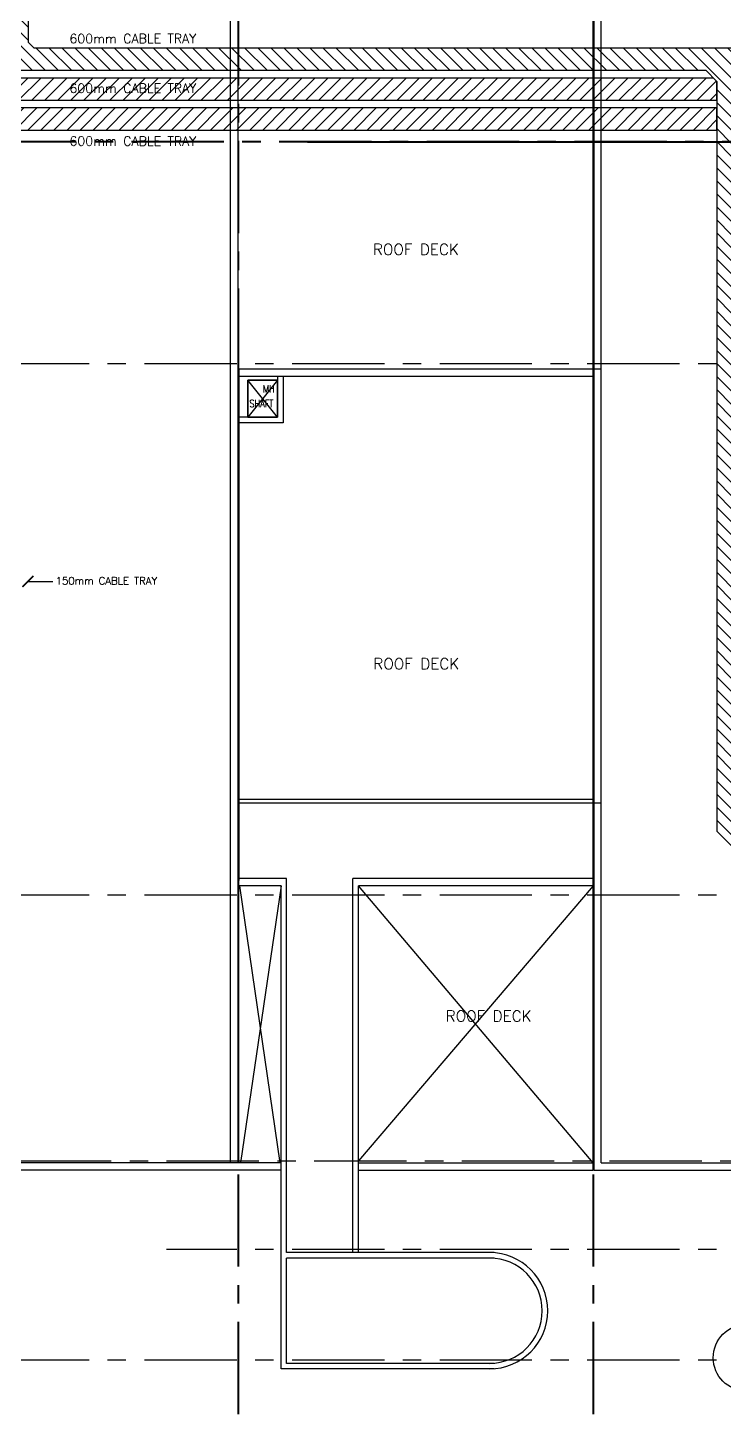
# Model space of a CAD drawing. Extents: x 88800.1 to 88879.5, y 39808.6 to 39887.1.
# Drawn here: x 88821.11 to 88839.98, y 39808.57 to 39846.13 of the extents above; entities that cross this region are included whole.
import ezdxf
from ezdxf.enums import TextEntityAlignment as Align

# ---------------------------------------------------------------- set-up
doc = ezdxf.new("R2010")
doc.units = 0
doc.header["$MEASUREMENT"] = 0
doc.linetypes.add('CENTERX2', pattern=[4, 2.5, -0.5, 0.5, -0.5])
doc.layers.get('0').update_dxf_attribs({"color": 9, "linetype": 'CONTINUOUS'})
for name, color, linetype in [('AXES', 11, 'CENTERX2'), ('CER', 2, 'CONTINUOUS'), ('DOOR', 9, 'CONTINUOUS'), ('E-HATCH', 11, 'CONTINUOUS'), ('E-TRAY', 2, 'CONTINUOUS'), ('EJ', 11, 'CONTINUOUS'), ('RM-NAME', 2, 'CONTINUOUS'), ('ROOF', 9, 'CONTINUOUS'), ('SHAFT', 9, 'CONTINUOUS')]:
    doc.layers.add(name, color=color, linetype=linetype)
doc.styles.add('ROMANC', font='romanc', dxfattribs={"height": 0.1})
doc.styles.add('ROMANS', font='ROMANS.shx')
doc.dimstyles.new('STANDARD in', dxfattribs={"dimtxt": 0.24, "dimasz": 0.1, "dimexe": 0.07, "dimexo": 0.07, "dimgap": 0.05, "dimtad": 1, "dimdec": 3, "dimzin": 0, "dimdsep": 46, "dimtxsty": 'ROMANS', "dimblk": 'ARCHTICK', "dimcen": 0.05, "dimdle": 0.05, "dimclrd": 4, "dimclre": 4, "dimclrt": 2, "dimadec": 0, "dimazin": 0, "dimtfac": 1, "dimtdec": 3, "dimtmove": 2, "dimatfit": 3, "dimldrblk": 'ARCHTICK', "dimfxl": 0, "dimtolj": 1, "dimtzin": 0, "dimarcsym": 0})
pattern_1 = [(45, (0, 0), (-0.1767766952966369, 0.1767766952966369), [])]

msp = doc.modelspace()

# ---------------------------------------------------------------- hatches: boundary and pattern name
at = {"layer": 'E-HATCH', "linetype": 'Continuous'}
h = msp.add_hatch(dxfattribs=at)
h.set_pattern_fill('ANSI31', color=256, scale=2, angle=90, style=0)
h.set_pattern_definition([(135, (0, 0), (-0.1767766952966369, -0.1767766952966369), [])])
h.paths.add_polyline_path([(88856.4354499254, 39844.94340667855), (88856.24758195977, 39845.13127464421), (88847.96992680112, 39845.13127464421), (88847.76992680109, 39845.33127464421), (88847.76992680109, 39853.31877378414), (88847.96992680109, 39853.51877378414), (88852.63920336669, 39853.51877378414), (88852.7892033667, 39853.66877378416), (88857.3889635519, 39853.66877378413), (88857.4889635519, 39853.56877378415), (88857.4889635519, 39850.82091557892), (88857.6389635519, 39850.82091557892), (88857.63896355192, 39853.63090581851), (88857.45109558624, 39853.81877378413), (88852.78586681889, 39853.81877378415), (88852.63586681888, 39853.96877378415), (88852.63586681888, 39855.73400793807), (88852.33586681889, 39855.73400793807), (88852.33586681887, 39853.96877378415), (88852.18586681888, 39853.81877378414), (88841.14809043554, 39853.81877378415), (88840.99809043555, 39853.96877378415), (88840.99809043555, 39855.73400793807), (88840.69809043556, 39855.73400793807), (88840.69809043554, 39853.8445097154), (88841.02382636681, 39853.51877378415), (88847.16992680107, 39853.51877378415), (88847.36992680108, 39853.31877378414), (88847.36992680107, 39845.78127464419), (88847.16992680109, 39845.58127464421), (88821.28292493497, 39845.58127464421), (88821.132924935, 39845.7312746442), (88821.13292493495, 39859.29389042206), (88820.65718900367, 39859.76962635331), (88818.80235214051, 39859.76962635331), (88818.8023521405, 39859.46962635331), (88820.53292493499, 39859.46962635331), (88820.83292493504, 39859.16962635329), (88820.83292493502, 39852.18074050024), (88820.68292493503, 39852.03074050024), (88820.45369468268, 39852.03074050024), (88820.45369468268, 39851.73074050024), (88820.68292493503, 39851.73074050024), (88820.832924935, 39851.58074050023), (88820.832924935, 39845.7312746442), (88820.682924935, 39845.5812746442), (88809.09627934814, 39845.58127464421), (88809.09627934814, 39844.9812746442), (88839.48071746227, 39844.9812746442), (88839.78071746227, 39844.68127464419), (88839.78071746226, 39824.36937270535), (88840.21503203733, 39823.93505813029), (88847.07052203754, 39823.93505813029), (88847.07052203754, 39824.33505813029), (88846.00607096369, 39824.33505813028), (88845.8560709637, 39824.48505813029), (88845.85607096371, 39825.13252610315), (88845.55607096372, 39825.13252610315), (88845.55607096372, 39824.4850581303), (88845.40607096373, 39824.33505813028), (88843.09121697837, 39824.33505813028), (88842.94121697838, 39824.48505813027), (88842.94121697839, 39825.11649948441), (88842.64121697842, 39825.11649948441), (88842.6412169784, 39824.48505813028), (88842.49121697841, 39824.33505813029), (88840.38071746226, 39824.33505813029), (88840.18071746225, 39824.53505813029), (88840.18071746227, 39830.69080283845), (88840.33071746226, 39830.84080283844), (88842.06125927538, 39830.84080283843), (88842.06125927538, 39831.1408028384), (88840.33071746226, 39831.14080283842), (88840.18071746227, 39831.29080283841), (88840.18071746228, 39844.68127464422), (88840.48071746227, 39844.9812746442), (88856.18544992541, 39844.9812746442), (88856.28544992542, 39844.88127464418), (88856.2854499254, 39838.86235875443), (88856.47331789098, 39838.67449078879), (88859.76607997922, 39838.67449078879), (88859.86607997924, 39838.57449078876), (88859.86607997921, 39834.96622124305), (88859.76607997919, 39834.86622124302), (88856.7451704048, 39834.86622124302), (88856.7451704048, 39834.71622124304), (88859.8282120136, 39834.71622124306), (88860.01607997922, 39834.90408920863), (88860.0160799792, 39838.63662282316), (88859.82821201363, 39838.82449078877), (88856.53544992537, 39838.82449078877), (88856.43544992538, 39838.92449078876)])
h = msp.add_hatch(dxfattribs=at)
h.set_pattern_fill('ANSI31', color=256, scale=2, style=0)
h.set_pattern_definition(pattern_1)
h.paths.add_polyline_path([(88839.69133495596, 39844.7706571505), (88815.45650202942, 39844.77065715052), (88814.90503016688, 39844.21918528796), (88814.90503016688, 39842.61585240274), (88815.50503016688, 39842.61585240273), (88815.50503016687, 39843.97065715052), (88815.70503016685, 39844.17065715051), (88839.78071746227, 39844.17065715051), (88839.78071746227, 39844.68127464419)])
h = msp.add_hatch(dxfattribs=at)
h.set_pattern_fill('ANSI31', color=256, scale=2, style=0)
h.set_pattern_definition(pattern_1)
h.paths.add_polyline_path([(88839.78071746227, 39843.96003965681), (88816.25650202944, 39843.96003965681), (88815.7050301669, 39843.40856779423), (88815.70503016688, 39842.61585240273), (88816.30503016688, 39842.61585240273), (88816.3050301669, 39843.16003965681), (88816.50503016687, 39843.3600396568), (88839.78071746227, 39843.36003965685)])

# ---------------------------------------------------------------- linework, layer by layer
at = {"layer": 'AXES'}
for p, q in [((88826.80599788378, 39808.56742555946), (88826.80599788378, 39885.91350440111)), ((88826.82599788379, 39808.56742555946), (88826.82599788379, 39885.91350440111)), ((88836.4259978838, 39808.56742555944), (88836.4259978838, 39886.03010068658)), ((88836.4259978838, 39808.56742555944), (88836.4259978838, 39886.03010068658)), ((88836.4459978838, 39808.56742555944), (88836.4459978838, 39886.03010068658)), ((88836.4459978838, 39808.56742555944), (88836.4459978838, 39886.03010068658)), ((88878.42026810035, 39843.05171920342), (88801.22098797966, 39843.05171920342)), ((88878.42026810034, 39843.03171920342), (88801.22098797966, 39843.03171920342)), ((88878.77026810034, 39837.03171920342), (88800.87098797965, 39837.03171920341)), ((88878.77026810034, 39822.63171920342), (88800.87098797965, 39822.63171920341)), ((88800.87098797965, 39815.43171920341), (88878.77026810034, 39815.43171920341)), ((88878.77026810034, 39813.03171920342), (88824.8663404992, 39813.03171920342)), ((88878.77026810034, 39810.03171920342), (88800.87098797965, 39810.03171920342))]:
    msp.add_line(p, q, dxfattribs=at)
at = {"layer": 'CER', "color": 6}
msp.add_circle((88840.5811185815, 39810.09775942445), 0.9, dxfattribs=at)
at = {"layer": 'DOOR', "color": 0, "linetype": 'Continuous'}
for p, q in [((88836.6459978838, 39836.8817192034), (88826.80599788377, 39836.88171920341)), ((88836.42599788388, 39836.68171920341), (88826.80599788377, 39836.6817192034))]:
    msp.add_line(p, q, dxfattribs=at)
at = {"layer": 'E-TRAY', "color": 4}
msp.add_lwpolyline([(88847.16992680109, 39845.58127464421), (88821.28292493497, 39845.58127464421), (88821.132924935, 39845.7312746442), (88821.13292493495, 39859.29389042206), (88820.65718900367, 39859.76962635331), (88818.80235214051, 39859.76962635331), (88818.8023521405, 39859.46962635331), (88820.53292493499, 39859.46962635331), (88820.83292493504, 39859.16962635329), (88820.83292493502, 39852.18074050024), (88820.68292493503, 39852.03074050024), (88820.45369468268, 39852.03074050024), (88820.45369468268, 39851.73074050024), (88820.68292493503, 39851.73074050024), (88820.832924935, 39851.58074050023), (88820.832924935, 39845.7312746442), (88820.682924935, 39845.5812746442), (88809.09627934814, 39845.58127464421), (88809.09627934814, 39844.9812746442), (88839.48071746227, 39844.9812746442), (88839.78071746227, 39844.68127464419), (88839.78071746226, 39824.36937270535), (88840.21503203733, 39823.93505813029)], dxfattribs=at)
for points in [[(88839.69133495596, 39844.7706571505), (88815.45650202942, 39844.77065715052), (88814.90503016688, 39844.21918528796), (88814.90503016688, 39842.61585240274), (88815.50503016688, 39842.61585240273), (88815.50503016687, 39843.97065715052), (88815.70503016685, 39844.17065715051), (88839.78071746227, 39844.17065715051), (88839.78071746227, 39844.68127464419)], [(88839.78071746227, 39843.96003965681), (88816.25650202944, 39843.96003965681), (88815.7050301669, 39843.40856779423), (88815.70503016688, 39842.61585240273), (88816.30503016688, 39842.61585240273), (88816.3050301669, 39843.16003965681), (88816.50503016687, 39843.3600396568), (88839.78071746227, 39843.36003965685)]]:
    msp.add_lwpolyline(points, close=True, dxfattribs=at)
at = {"layer": 'EJ', "color": 8}
for p, q in [((88836.4259978838, 39815.18171920342), (88836.4259978838, 39874.35171920341)), ((88836.4459978838, 39815.18171920341), (88836.4459978838, 39874.50171920341))]:
    msp.add_line(p, q, dxfattribs=at)
at = {"layer": 'EJ'}
for p, q in [((88828.69229320608, 39843.05171920342), (88869.09599788378, 39843.05171920342)), ((88828.69229320608, 39843.03171920342), (88869.09599788378, 39843.03171920342)), ((88826.80599788378, 39823.03171920341), (88826.80599788377, 39836.8817192034)), ((88826.80599788378, 39823.03171920341), (88826.80599788378, 39825.13171920342)), ((88826.82599788379, 39823.03171920341), (88826.82599788379, 39825.13171920342))]:
    msp.add_line(p, q, dxfattribs=at)
at = {"layer": 'ROOF'}
for p, q in [((88826.6059978838, 39815.38171920342), (88826.6059978838, 39874.30171920342)), ((88826.80599788383, 39815.38171920342), (88826.80599788378, 39874.50171920342)), ((88836.4459978838, 39874.50171920341), (88836.4459978838, 39815.18171920341)), ((88836.6459978838, 39815.38171920342), (88836.6459978838, 39874.30171920342)), ((88836.44599788378, 39843.05171920342), (88869.09599788378, 39843.05171920342)), ((88836.44599788378, 39843.03171920341), (88869.09599788378, 39843.03171920341)), ((88826.82599788379, 39836.8817192034), (88826.82599788379, 39823.03171920341)), ((88826.80599788381, 39825.23171920341), (88836.42599788382, 39825.23171920342)), ((88826.80599788383, 39825.13171920342), (88836.6459978838, 39825.13171920342)), ((88826.82599788379, 39815.38171920343), (88826.82599788379, 39823.08171920341)), ((88828.1209978838, 39823.08171920341), (88826.82599788377, 39823.08171920341)), ((88827.9709978838, 39822.88171920342), (88826.82599788379, 39822.88171920343)), ((88827.9709978838, 39812.94672025788), (88827.97099788378, 39822.88171920342)), ((88828.12099788379, 39812.94672025788), (88828.1209978838, 39823.08171920341)), ((88836.4259978838, 39823.08171920341), (88829.92099788379, 39823.08171920342)), ((88829.92099788379, 39812.94672025788), (88829.92099788379, 39823.08171920342)), ((88836.42599788381, 39822.88171920342), (88830.0709978838, 39822.88171920342)), ((88830.0709978838, 39812.94672025788), (88830.0709978838, 39822.88171920342))]:
    msp.add_line(p, q, dxfattribs=at)
at = {"layer": 'ROOF', "color": 0, "linetype": 'Continuous'}
for p, q in [((88827.9709978838, 39815.38171920342), (88809.09627934814, 39815.38171920343)), ((88830.0709978838, 39815.38171920342), (88836.42599788378, 39815.38171920342)), ((88836.6459978838, 39815.38171920342), (88868.8959978838, 39815.38171920342)), ((88827.9709978838, 39815.18171920341), (88809.09627934814, 39815.18171920341)), ((88830.0709978838, 39815.18171920342), (88836.42599788378, 39815.18171920342)), ((88836.4459978838, 39815.18171920341), (88869.0959978838, 39815.18171920341)), ((88827.9709978838, 39809.79672025789), (88827.9709978838, 39812.94672025788)), ((88833.74653505583, 39812.94672025788), (88828.1209978838, 39812.94672025788)), ((88833.74653518923, 39812.79672025789), (88828.12099788379, 39812.79672025788)), ((88828.12099788379, 39809.94672025788), (88828.12099788379, 39812.79672025789)), ((88833.74653582335, 39809.79672025789), (88827.9709978838, 39809.79672025789)), ((88833.74653522376, 39809.94672025788), (88828.12099788379, 39809.94672025788))]:
    msp.add_line(p, q, dxfattribs=at)
for radius, start, end in [(1.575000000000146, 269.9999720789337, 89.94167475476048), (1.424999999999884, 269.9999745068525, 89.94950247576365)]:
    msp.add_arc((88833.62226637422, 39811.3717210255), radius, start, end, dxfattribs=at)
at = {"layer": 'SHAFT', "linetype": 'ByBlock'}
for p, q in [((88827.87599788379, 39836.58171920342), (88827.07599788379, 39835.58171920342)), ((88827.87599788379, 39835.58171920342), (88827.07599788379, 39836.58171920342))]:
    msp.add_line(p, q, dxfattribs=at)
at = {"layer": 'SHAFT'}
for p, q in [((88826.8459978838, 39822.88171920342), (88827.94177710458, 39815.38171920343)), ((88827.9709978838, 39822.88171920342), (88826.8753365076, 39815.38171920342))]:
    msp.add_line(p, q, dxfattribs=at)
at = {"layer": 'SHAFT', "linetype": 'Continuous'}
for p, q in [((88836.42599788378, 39815.38171920342), (88830.0709978838, 39822.88171920342)), ((88836.4259978838, 39822.88171920342), (88830.0709978838, 39815.43171920342))]:
    msp.add_line(p, q, dxfattribs=at)
at = {"layer": 'SHAFT', "color": 7, "linetype": 'Continuous'}
for points in [[(88828.0259978838, 39836.68171920341), (88828.0259978838, 39835.43171920341), (88826.8259978838, 39835.43171920341)], [(88827.87599788379, 39836.68171920341), (88827.87599788379, 39835.58171920342), (88826.8259978838, 39835.58171920342)]]:
    msp.add_lwpolyline(points, dxfattribs=at)
at = {"layer": 'SHAFT', "linetype": 'ByBlock'}
msp.add_lwpolyline([(88827.87599788379, 39836.58171920342), (88827.0759978838, 39836.58171920342), (88827.0759978838, 39835.58171920342), (88827.87599788379, 39835.58171920342)], close=True, dxfattribs=at)
msp.add_lwpolyline([(88827.87599788379, 39836.58171920342), (88827.0759978838, 39836.58171920342), (88827.0759978838, 39835.58171920342), (88827.87599788379, 39835.58171920342)], close=True, dxfattribs=at)
at = {"layer": 'SHAFT', "linetype": 'ByBlock', "ltscale": 0.3}
msp.add_lwpolyline([(88827.87599788379, 39835.58171920342), (88827.0759978838, 39835.58171920342), (88827.0759978838, 39836.58171920342), (88827.87599788379, 39836.58171920342)], close=True, dxfattribs=at)

# ---------------------------------------------------------------- texts
at = {"layer": 'E-TRAY', "color": 4, "style": 'ROMANS'}
for s, height, p in [('600mm CABLE TRAY', 0.25, (88822.23649810193, 39845.71539298571)), ('600mm CABLE TRAY', 0.25, (88822.23649810193, 39844.3681398086)), ('600mm CABLE TRAY', 0.25, (88822.23649810193, 39842.93668344246)), ('150mm CABLE TRAY', 0.2, (88821.86435750866, 39831.04968798341))]:
    msp.add_text(s, height=height, dxfattribs=at).set_placement(p)
at = {"layer": 'RM-NAME', "color": 9, "style": 'ROMANC', "width": 0.9999999854480849}
for p in [(88831.6259982851, 39840.12909604669), (88831.63688968815, 39828.90106923505), (88833.59784266283, 39819.35687080969)]:
    msp.add_text('ROOF DECK', height=0.3000000011525117, dxfattribs=at).set_placement(p, align=Align.MIDDLE)
at = {"layer": 'SHAFT', "linetype": 'ByBlock', "style": 'ROMANS', "width": 0.8}
for s, p in [('MH', (88827.63926117917, 39836.34991559127)), ('SHAFT', (88827.43824862443, 39835.9500009666))]:
    msp.add_text(s, height=0.2, dxfattribs=at).set_placement(p, align=Align.MIDDLE)

# ---------------------------------------------------------------- leaders
at = {"linetype": 'Continuous'}
msp.add_leader([(88821.11198291046, 39831.13138566789), (88821.78903584412, 39831.13138566789)], dimstyle='STANDARD in', override={"dimasz": 0.3, "dimgap": 0.05, "dimtad": 0}, dxfattribs=at)

doc.saveas('drawing.dxf')
